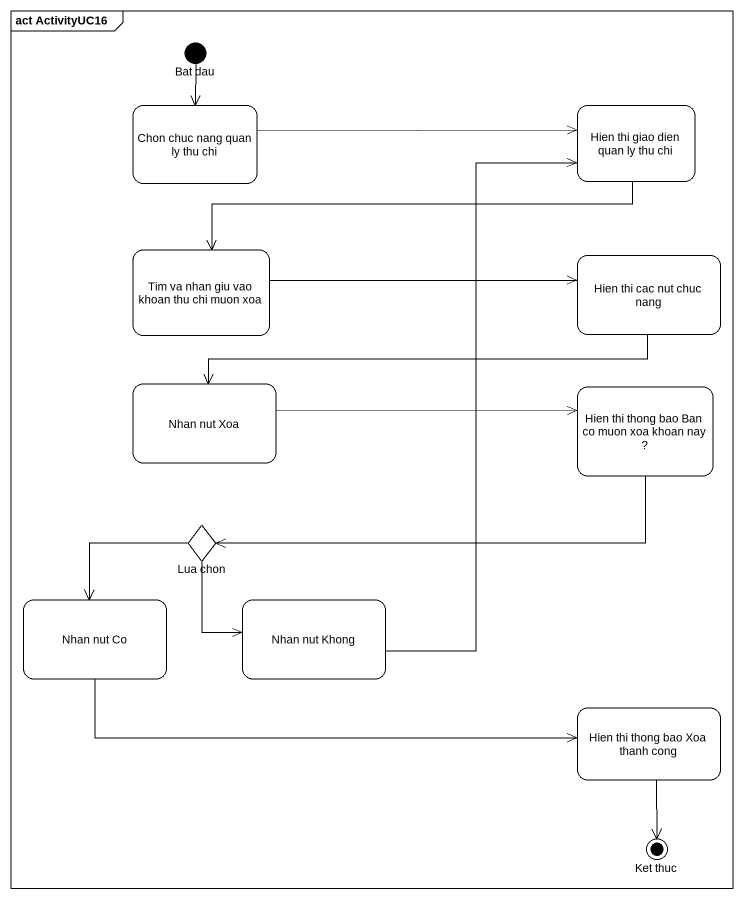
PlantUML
@startuml
mainframe act ActivityUC16
hide empty description
state "Bat dau" as Bat_dau <<start>> #FFFFFF
state "Chon chuc nang quan ly thu chi" as Chon_chuc_nang_quan_ly_thu #FFFFFF
state "Hien thi giao dien quan ly thu chi" as Hien_thi_giao_dien_quan_ly #FFFFFF
state "Tim va nhan giu vao khoan thu chi muon xoa" as Tim_va_nhan_giu_vao_khoan #FFFFFF
state "Hien thi cac nut chuc nang" as Hien_thi_cac_nut_chuc_nang #FFFFFF
state "Nhan nut Xoa" as Nhan_nut_Xoa #FFFFFF
state "Hien thi thong bao Ban co muon xoa khoan nay ?" as Hien_thi_thong_bao_Ban_co #FFFFFF
state "Lua chon" as Lua_chon <<choice>> #FFFFFF
state "Nhan nut Co" as Nhan_nut_Co #FFFFFF
state "Nhan nut Khong" as Nhan_nut_Khong #FFFFFF
state "Hien thi thong bao Xoa thanh cong" as Hien_thi_thong_bao_Xoa #FFFFFF
state "Ket thuc" as Ket_thuc <<end>> #FFFFFF
Bat_dau --> Chon_chuc_nang_quan_ly_thu
Chon_chuc_nang_quan_ly_thu -right-> Hien_thi_giao_dien_quan_ly
Hien_thi_giao_dien_quan_ly -left-> Tim_va_nhan_giu_vao_khoan
Tim_va_nhan_giu_vao_khoan -right-> Hien_thi_cac_nut_chuc_nang
Hien_thi_cac_nut_chuc_nang -left-> Nhan_nut_Xoa
Nhan_nut_Xoa -right-> Hien_thi_thong_bao_Ban_co
Hien_thi_thong_bao_Ban_co -left-> Lua_chon
Lua_chon --> Nhan_nut_Co
Lua_chon --> Nhan_nut_Khong
Nhan_nut_Co -right-> Hien_thi_thong_bao_Xoa
Nhan_nut_Khong -up-> Hien_thi_giao_dien_quan_ly
Hien_thi_thong_bao_Xoa --> Ket_thuc
@enduml
